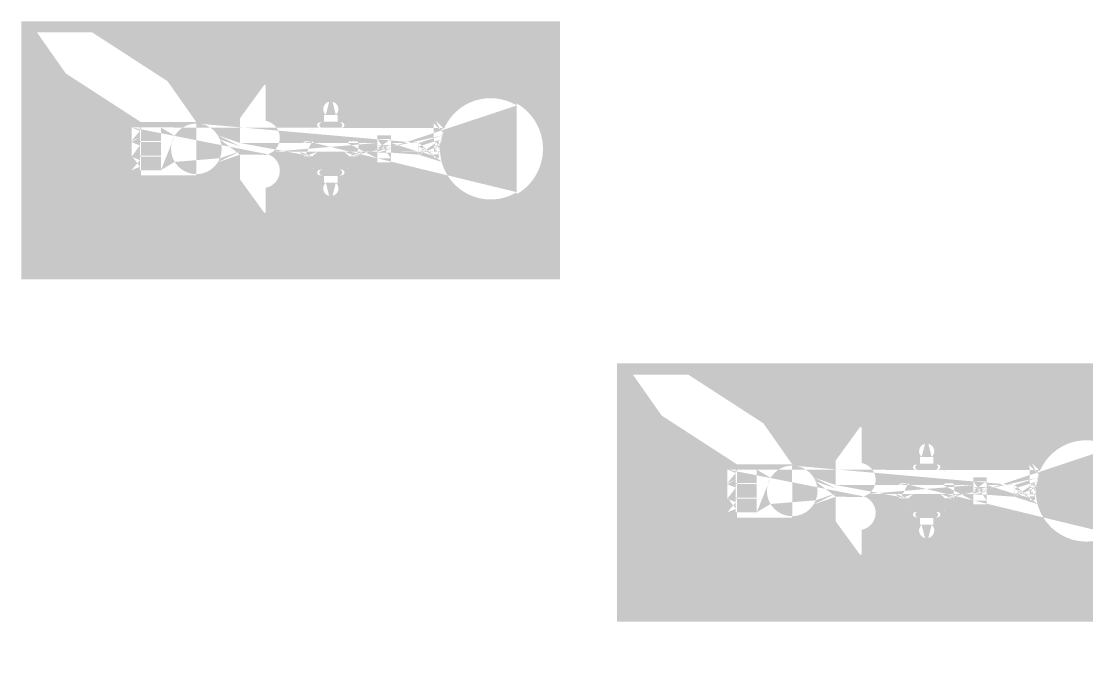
# Model space of a CAD drawing. Extents: x -331 to 300, y -77 to 474.
# Drawn here: x -330.8 to -15.4, y 78.9 to 266.8 of the extents above; entities that cross this region are included whole.
import ezdxf

# ---------------------------------------------------------------- set-up
doc = ezdxf.new("R2010")
doc.units = 0
doc.header["$LTSCALE"] = 2
doc.header["$MEASUREMENT"] = 0
for name, color, linetype in [('CALLOUTS2', 5, 'CONTINUOUS'), ('DIM', 5, 'CONTINUOUS'), ('PROFILE', 7, 'CONTINUOUS')]:
    doc.layers.add(name, color=color, linetype=linetype)
doc.styles.get("Standard").update_dxf_attribs({"font": 'arial.ttf'})

msp = doc.modelspace()

# ---------------------------------------------------------------- hatches: boundary and pattern name
at = {"layer": 'PROFILE'}
h = msp.add_hatch(color=256, dxfattribs=at)
edge = h.paths.add_edge_path(flags=16)
edge.add_arc((-211.881293, 228.845995), 0.4, 214.649489, 475.722368)
edge = h.paths.add_edge_path(flags=16)
edge.add_line((-211.983567, 228.459291), (-212.481141, 228.435217))
edge = h.paths.add_edge_path(flags=16)
edge.add_arc((-211.881293, 228.845995), 0.4, 154.404555, 175.967301)
edge = h.paths.add_edge_path(flags=16)
edge.add_arc((-212.475444, 228.505158), 0.070172, 85.343003, 265.343003)
edge = h.paths.add_edge_path(flags=16)
edge.add_line((-212.469747, 228.575098), (-212.210352, 228.618574))
edge = h.paths.add_edge_path(flags=16)
edge.add_line((-212.258884, 229.372387), (-212.054898, 229.206359))
edge = h.paths.add_edge_path(flags=16)
edge.add_line((-212.280303, 228.874126), (-212.995867, 228.933895))
edge = h.paths.add_edge_path(flags=16)
edge.add_line((-212.210352, 228.618574), (-213.060936, 228.687862))
edge = h.paths.add_edge_path(flags=16)
edge.add_line((-212.24204, 229.018801), (-212.893593, 229.320599))
edge = h.paths.add_edge_path(flags=16)
edge.add_line((-212.054898, 229.206359), (-212.828524, 229.566632))
edge = h.paths.add_edge_path(flags=16)
edge.add_line((-211.77902, 229.2327), (-212.199637, 229.499611))
edge = h.paths.add_edge_path(flags=0)
edge.add_arc((-212.229261, 229.435999), 0.070172, 65.028854, 245.028854)
edge = h.paths.add_edge_path(flags=16)
edge.add_arc((-211.252899, 228.679801), 0.25, 0, 360)
edge = h.paths.add_edge_path(flags=16)
edge.add_line((-212.893593, 229.320599), (-212.828524, 229.566632))
edge = h.paths.add_edge_path(flags=16)
edge.add_line((-213.060936, 228.687862), (-212.995867, 228.933895))
edge = h.paths.add_edge_path(flags=16)
edge.add_arc((-278.975726, 228.988342), 7.5, 0, 360)
edge = h.paths.add_edge_path(flags=0)
edge.add_arc((-239.175726, 240.73229), 2.25, 310.813198, 437.160412)
edge = h.paths.add_edge_path(flags=16)
edge.add_arc((-239.175726, 240.73229), 2.25, 102.839588, 229.186802)
edge = h.paths.add_edge_path(flags=0)
edge.add_line((-234.675726, 233.079389), (-234.675726, 235.079389))
edge = h.paths.add_edge_path(flags=0)
edge.add_line((-234.675726, 233.079389), (-233.979439, 234.719578))
edge = h.paths.add_edge_path(flags=16)
edge.add_line((-232.558609, 231.359399), (-233.979439, 234.719578))
edge = h.paths.add_edge_path(flags=0)
edge.add_line((-243.675726, 233.079389), (-244.372013, 234.719578))
edge = h.paths.add_edge_path(flags=0)
edge.add_line((-243.675726, 233.079389), (-243.675726, 235.079389))
edge = h.paths.add_edge_path(flags=16)
edge.add_line((-245.792842, 231.359399), (-244.372013, 234.719578))
edge = h.paths.add_edge_path(flags=0)
edge.add_line((-243.675726, 233.079389), (-234.675726, 233.079389))
edge = h.paths.add_edge_path(flags=16)
edge.add_line((-246.146396, 231.359399), (-245.450532, 231.359399))
edge = h.paths.add_edge_path(flags=16)
edge.add_line((-246.146396, 231.359399), (-246.146396, 231.220393))
edge = h.paths.add_edge_path(flags=16)
edge.add_line((-245.450532, 231.359399), (-245.450532, 231.220393))
edge = h.paths.add_edge_path(flags=16)
edge.add_line((-245.792842, 231.359399), (-245.792842, 231.220393))
edge = h.paths.add_edge_path(flags=16)
edge.add_line((-244.352964, 232.825998), (-243.766038, 233.000593))
edge = h.paths.add_edge_path(flags=0)
edge.add_line((-244.382683, 232.920996), (-244.352964, 232.825998))
edge = h.paths.add_edge_path(flags=0)
edge.add_line((-243.675726, 233.079389), (-243.780898, 233.048091))
edge = h.paths.add_edge_path(flags=0)
edge.add_line((-244.382683, 232.920996), (-243.795757, 233.09559))
edge = h.paths.add_edge_path(flags=0)
edge.add_line((-243.795757, 233.09559), (-243.766038, 233.000593))
edge = h.paths.add_edge_path(flags=16)
edge.add_line((-244.367804, 232.873433), (-245.265619, 232.606251))
edge = h.paths.add_edge_path(flags=16)
edge.add_line((-232.558609, 231.359399), (-232.558609, 231.220393))
edge = h.paths.add_edge_path(flags=16)
edge.add_line((-232.205055, 231.359399), (-232.205055, 231.220393))
edge = h.paths.add_edge_path(flags=16)
edge.add_line((-232.90092, 231.359399), (-232.90092, 231.220393))
edge = h.paths.add_edge_path(flags=16)
edge.add_line((-232.205055, 231.359399), (-232.90092, 231.359399))
edge = h.paths.add_edge_path(flags=0)
edge.add_line((-234.555694, 233.09559), (-234.585413, 233.000593))
edge = h.paths.add_edge_path(flags=0)
edge.add_line((-233.968768, 232.920996), (-234.555694, 233.09559))
edge = h.paths.add_edge_path(flags=0)
edge.add_line((-234.675726, 233.079389), (-234.570554, 233.048091))
edge = h.paths.add_edge_path(flags=16)
edge.add_line((-233.983648, 232.873433), (-233.085832, 232.606251))
edge = h.paths.add_edge_path(flags=0)
edge.add_line((-233.968768, 232.920996), (-233.998487, 232.825998))
edge = h.paths.add_edge_path(flags=16)
edge.add_line((-233.998487, 232.825998), (-234.585413, 233.000593))
h.paths.add_polyline_path([(-241.175726, 239.029389), (-241.175726, 237.029389), (-237.175726, 237.029389), (-237.175726, 239.029389)], flags=0)
edge = h.paths.add_edge_path(flags=0)
edge.add_arc((-242.425726, 236.004389), 0.8, 89.999995, 270.000005, ccw=False)
edge.add_line((-242.425726, 236.804389), (-235.925726, 236.804389))
edge.add_arc((-235.925726, 236.004389), 0.8, -89.999995, 89.999995, ccw=False)
edge.add_line((-235.925726, 235.204389), (-242.425726, 235.204389))
edge = h.paths.add_edge_path(flags=16)
edge.add_line((-243.675726, 235.079389), (-234.675726, 235.079389))
edge = h.paths.add_edge_path(flags=16)
edge.add_line((-243.675726, 234.979389), (-234.675726, 234.979389))
edge = h.paths.add_edge_path(flags=0)
edge.add_arc((-244.372013, 234.719578), 0.1, 0, 360)
edge = h.paths.add_edge_path(flags=16)
edge.add_line((-243.675726, 235.079389), (-244.372013, 234.719578))
edge = h.paths.add_edge_path(flags=0)
edge.add_arc((-236.585726, 236.004389), 0.8, 269.999995, 450.000005)
edge.add_line((-236.585726, 236.804389), (-241.765726, 236.804389))
edge.add_arc((-241.765726, 236.004389), 0.8, 90.000005, 269.999995)
edge.add_line((-241.765726, 235.204389), (-236.585726, 235.204389))
edge = h.paths.add_edge_path(flags=0)
edge.add_line((-239.925726, 235.204389), (-239.925726, 235.079389))
edge = h.paths.add_edge_path(flags=0)
edge.add_line((-241.675726, 235.204389), (-241.675726, 235.079389))
edge = h.paths.add_edge_path(flags=0)
edge.add_line((-236.675726, 235.204389), (-236.675726, 235.079389))
edge = h.paths.add_edge_path(flags=0)
edge.add_line((-238.425726, 235.204389), (-238.425726, 235.079389))
edge = h.paths.add_edge_path(flags=0)
edge.add_arc((-233.979439, 234.719578), 0.1, 0, 360)
edge = h.paths.add_edge_path(flags=16)
edge.add_line((-234.675726, 235.079389), (-233.979439, 234.719578))
edge = h.paths.add_edge_path(flags=0)
edge.add_line((-236.675726, 237.029389), (-236.675726, 236.804389))
edge = h.paths.add_edge_path(flags=0)
edge.add_line((-238.425726, 237.029389), (-238.425726, 236.804389))
edge = h.paths.add_edge_path(flags=0)
edge.add_line((-239.925726, 237.029389), (-239.925726, 236.804389))
edge = h.paths.add_edge_path(flags=0)
edge.add_line((-241.675726, 237.029389), (-241.675726, 236.804389))
edge = h.paths.add_edge_path(flags=0)
edge.add_line((-239.925726, 236.929389), (-241.675726, 236.929389))
edge = h.paths.add_edge_path(flags=0)
edge.add_line((-239.925726, 237.029389), (-241.675726, 237.029389))
edge = h.paths.add_edge_path(flags=0)
edge.add_line((-238.425726, 237.029389), (-236.675726, 237.029389))
edge = h.paths.add_edge_path(flags=0)
edge.add_line((-238.425726, 236.929389), (-236.675726, 236.929389))
edge = h.paths.add_edge_path(flags=16)
edge.add_line((-239.675726, 243.176031), (-238.675726, 243.176031))
edge = h.paths.add_edge_path(flags=16)
edge.add_line((-239.675726, 242.926031), (-238.675726, 242.926031))
edge = h.paths.add_edge_path(flags=0)
edge.add_line((-239.675726, 242.926031), (-239.675726, 243.176031))
edge = h.paths.add_edge_path(flags=0)
edge.add_line((-238.675726, 243.176031), (-238.675726, 242.926031))
edge = h.paths.add_edge_path(flags=16)
edge.add_arc((-239.175726, 217.244395), 2.25, 282.839588, 409.186802)
edge = h.paths.add_edge_path(flags=0)
edge.add_arc((-239.175726, 217.244395), 2.25, 130.813198, 257.160412)
edge = h.paths.add_edge_path(flags=0)
edge.add_line((-234.675726, 224.897295), (-234.675726, 222.897295))
edge = h.paths.add_edge_path(flags=0)
edge.add_line((-234.675726, 224.897295), (-233.979439, 223.257107))
edge = h.paths.add_edge_path(flags=16)
edge.add_line((-232.558609, 226.617285), (-233.979439, 223.257107))
edge = h.paths.add_edge_path(flags=0)
edge.add_line((-243.675726, 224.897295), (-244.372013, 223.257107))
edge = h.paths.add_edge_path(flags=0)
edge.add_line((-243.675726, 224.897295), (-243.675726, 222.897295))
edge = h.paths.add_edge_path(flags=16)
edge.add_line((-245.792842, 226.617285), (-244.372013, 223.257107))
edge = h.paths.add_edge_path(flags=0)
edge.add_line((-243.675726, 224.897295), (-234.675726, 224.897295))
edge = h.paths.add_edge_path(flags=16)
edge.add_line((-246.146396, 226.617285), (-245.450532, 226.617285))
edge = h.paths.add_edge_path(flags=16)
edge.add_line((-246.146396, 226.617285), (-246.146396, 226.756291))
edge = h.paths.add_edge_path(flags=16)
edge.add_line((-245.450532, 226.617285), (-245.450532, 226.756291))
edge = h.paths.add_edge_path(flags=16)
edge.add_line((-245.792842, 226.617285), (-245.792842, 226.756291))
edge = h.paths.add_edge_path(flags=16)
edge.add_line((-244.352964, 225.150686), (-243.766038, 224.976092))
edge = h.paths.add_edge_path(flags=0)
edge.add_line((-244.382683, 225.055689), (-244.352964, 225.150686))
edge = h.paths.add_edge_path(flags=0)
edge.add_line((-243.675726, 224.897295), (-243.780898, 224.928593))
edge = h.paths.add_edge_path(flags=0)
edge.add_line((-244.382683, 225.055689), (-243.795757, 224.881095))
edge = h.paths.add_edge_path(flags=0)
edge.add_line((-243.795757, 224.881095), (-243.766038, 224.976092))
edge = h.paths.add_edge_path(flags=16)
edge.add_line((-244.367804, 225.103252), (-245.265619, 225.370434))
edge = h.paths.add_edge_path(flags=16)
edge.add_line((-232.558609, 226.617285), (-232.558609, 226.756291))
edge = h.paths.add_edge_path(flags=16)
edge.add_line((-232.205055, 226.617285), (-232.205055, 226.756291))
edge = h.paths.add_edge_path(flags=16)
edge.add_line((-232.90092, 226.617285), (-232.90092, 226.756291))
edge = h.paths.add_edge_path(flags=16)
edge.add_line((-232.205055, 226.617285), (-232.90092, 226.617285))
edge = h.paths.add_edge_path(flags=0)
edge.add_line((-234.555694, 224.881095), (-234.585413, 224.976092))
edge = h.paths.add_edge_path(flags=0)
edge.add_line((-233.968768, 225.055689), (-234.555694, 224.881095))
edge = h.paths.add_edge_path(flags=0)
edge.add_line((-234.675726, 224.897295), (-234.570554, 224.928593))
edge = h.paths.add_edge_path(flags=16)
edge.add_line((-233.983648, 225.103252), (-233.085832, 225.370434))
edge = h.paths.add_edge_path(flags=0)
edge.add_line((-233.968768, 225.055689), (-233.998487, 225.150686))
edge = h.paths.add_edge_path(flags=16)
edge.add_line((-233.998487, 225.150686), (-234.585413, 224.976092))
h.paths.add_polyline_path([(-241.175726, 218.947295), (-241.175726, 220.947295), (-237.175726, 220.947295), (-237.175726, 218.947295)], flags=0)
edge = h.paths.add_edge_path(flags=0)
edge.add_arc((-242.425726, 221.972295), 0.8, 89.999995, 270.000005)
edge.add_line((-242.425726, 221.172295), (-235.925726, 221.172295))
edge.add_arc((-235.925726, 221.972295), 0.8, 270.000005, 449.999995)
edge.add_line((-235.925726, 222.772295), (-242.425726, 222.772295))
edge = h.paths.add_edge_path(flags=0)
edge.add_line((-243.675726, 222.897295), (-234.675726, 222.897295))
edge = h.paths.add_edge_path(flags=0)
edge.add_line((-243.675726, 222.997295), (-234.675726, 222.997295))
edge = h.paths.add_edge_path(flags=0)
edge.add_arc((-244.372013, 223.257107), 0.1, 0, 360)
edge = h.paths.add_edge_path(flags=0)
edge.add_line((-243.675726, 222.897295), (-244.372013, 223.257107))
edge = h.paths.add_edge_path(flags=0)
edge.add_arc((-236.585726, 221.972295), 0.8, -90.000005, 90.000005, ccw=False)
edge.add_line((-236.585726, 221.172295), (-241.765726, 221.172295))
edge.add_arc((-241.765726, 221.972295), 0.8, 90.000005, 269.999995, ccw=False)
edge.add_line((-241.765726, 222.772295), (-236.585726, 222.772295))
edge = h.paths.add_edge_path(flags=0)
edge.add_line((-239.925726, 222.772295), (-239.925726, 222.897295))
edge = h.paths.add_edge_path(flags=0)
edge.add_line((-241.675726, 222.772295), (-241.675726, 222.897295))
edge = h.paths.add_edge_path(flags=0)
edge.add_line((-236.675726, 222.772295), (-236.675726, 222.897295))
edge = h.paths.add_edge_path(flags=0)
edge.add_line((-238.425726, 222.772295), (-238.425726, 222.897295))
edge = h.paths.add_edge_path(flags=0)
edge.add_arc((-233.979439, 223.257107), 0.1, 0, 360)
edge = h.paths.add_edge_path(flags=0)
edge.add_line((-234.675726, 222.897295), (-233.979439, 223.257107))
edge = h.paths.add_edge_path(flags=0)
edge.add_line((-236.675726, 220.947295), (-236.675726, 221.172295))
edge = h.paths.add_edge_path(flags=0)
edge.add_line((-238.425726, 220.947295), (-238.425726, 221.172295))
edge = h.paths.add_edge_path(flags=0)
edge.add_line((-239.925726, 220.947295), (-239.925726, 221.172295))
edge = h.paths.add_edge_path(flags=0)
edge.add_line((-241.675726, 220.947295), (-241.675726, 221.172295))
edge = h.paths.add_edge_path(flags=0)
edge.add_line((-239.925726, 221.047295), (-241.675726, 221.047295))
edge = h.paths.add_edge_path(flags=0)
edge.add_line((-239.925726, 220.947295), (-241.675726, 220.947295))
edge = h.paths.add_edge_path(flags=0)
edge.add_line((-238.425726, 220.947295), (-236.675726, 220.947295))
edge = h.paths.add_edge_path(flags=0)
edge.add_line((-238.425726, 221.047295), (-236.675726, 221.047295))
edge = h.paths.add_edge_path(flags=16)
edge.add_line((-239.675726, 214.800654), (-238.675726, 214.800654))
edge = h.paths.add_edge_path(flags=16)
edge.add_line((-239.675726, 215.050654), (-238.675726, 215.050654))
edge = h.paths.add_edge_path(flags=0)
edge.add_line((-239.675726, 215.050654), (-239.675726, 214.800654))
edge = h.paths.add_edge_path(flags=0)
edge.add_line((-238.675726, 214.800654), (-238.675726, 215.050654))
h.paths.add_polyline_path([(-330.796016, 266.750476), (-171.290119, 266.750476), (-171.290119, 190.29982), (-330.796016, 190.29982)])
edge = h.paths.add_edge_path(flags=16)
edge.add_line((-184.123627, 242.411736), (-184.123627, 215.564949))
edge.add_arc((-191.873627, 228.988342), 15.5, 300, 420)
h.paths.add_polyline_path([(-207.123627, 231.109663), (-207.723627, 231.109663), (-207.723627, 230.119713), (-207.123627, 230.119713)], flags=0)
h.paths.add_polyline_path([(-207.123627, 228.104459), (-208.623627, 228.104459), (-208.623627, 226.336692), (-207.123627, 226.336692)], flags=0)
h.paths.add_polyline_path([(-221.373627, 232.988342), (-225.373627, 232.988342), (-225.373627, 224.988342), (-221.373627, 224.988342)], flags=0)
h.paths.add_polyline_path([(-258.829552, 247.987042), (-258.425184, 247.692956), (-258.425184, 210.283728), (-258.829552, 209.989642), (-266.067152, 219.941342), (-266.067152, 238.035342)], flags=16)
h.paths.add_polyline_path([(-289.475726, 235.318469), (-295.673627, 235.318469), (-295.673627, 231.318469), (-289.475726, 231.318469)], flags=0)
h.paths.add_polyline_path([(-289.475726, 222.658215), (-289.475726, 226.658215), (-295.673627, 226.658215), (-295.673627, 222.658215)], flags=0)
h.paths.add_polyline_path([(-289.475726, 230.988342), (-289.475726, 226.988342), (-295.673627, 226.988342), (-295.673627, 230.988342)], flags=16)
h.paths.add_polyline_path([(-295.366682, 236.880639), (-278.995432, 236.880639), (-287.506458, 249.008212), (-309.770332, 263.43806), (-326.141581, 263.43806), (-317.630555, 251.310488)], flags=16)
h.paths.add_polyline_path([(-295.366682, 221.096045), (-278.995432, 221.096045), (-287.506458, 208.968473), (-309.770332, 194.538625), (-326.141581, 194.538625), (-317.630555, 206.666197)], flags=16)
h.paths.add_polyline_path([(-295.366682, 221.096045), (-278.995432, 221.096045), (-287.506458, 208.968473), (-309.770332, 194.538625), (-326.141581, 194.538625), (-317.630555, 206.666197)], flags=0)
edge = h.paths.add_edge_path(flags=16)
edge.add_arc((-191.873627, 228.988342), 15, 58.891077, 156.839259)
edge.add_line((-206.840257, 229.988342), (-206.840257, 227.988342))
edge.add_line((-221.373627, 228.122317), (-213.254019, 228.122317))
edge.add_line((-221.373627, 230.720393), (-213.154019, 230.720393))
edge.add_line((-278.975726, 236.488342), (-278.995432, 236.880639))
edge.add_line((-278.975726, 221.488342), (-278.995432, 221.096045))
edge.add_line((-295.366682, 221.096045), (-295.366682, 222.658215))
edge.add_line((-295.366682, 236.880639), (-295.366682, 235.318469))
edge.add_line((-205.916479, 235.139798), (-206.623586, 234.432692))
edge.add_line((-208.037799, 237.261119), (-208.744906, 236.554012))
edge.add_line((-208.037799, 237.261119), (-205.664703, 234.888023))
edge.add_line((-207.123627, 229.988342), (-207.123627, 231.600671))
edge.add_line((-207.123627, 230.543977), (-207.723627, 230.543977))
edge.add_line((-206.840257, 227.988342), (-207.123627, 227.988342))
edge.add_line((-206.840257, 229.988342), (-207.972498, 229.988342))
edge.add_line((-207.972498, 229.988342), (-207.972498, 228.104459))
edge.add_line((-208.623627, 229.872226), (-208.623627, 231.120539))
edge.add_line((-207.723627, 230.579333), (-208.623627, 230.579333))
edge.add_line((-207.972498, 229.872226), (-208.623627, 229.872226))
edge.add_line((-207.123627, 227.397352), (-208.623627, 227.397352))
edge.add_line((-208.744906, 236.554012), (-206.058033, 233.867139))
edge.add_arc((-191.873627, 228.988342), 15, 156.839259, 176.177446)
edge.add_line((-213.254019, 227.256291), (-213.154019, 227.256291))
edge.add_line((-213.154019, 230.720393), (-213.154019, 227.256291))
edge.add_line((-213.254019, 230.720393), (-213.254019, 227.256291))
edge.add_line((-221.373627, 227.854368), (-225.373627, 227.854368))
edge.add_line((-221.373627, 228.854368), (-225.373627, 228.854368))
edge.add_line((-221.373627, 230.122317), (-225.373627, 230.122317))
edge.add_line((-221.373627, 229.122317), (-225.373627, 229.122317))
edge.add_line((-221.373627, 231.854368), (-225.373627, 231.854368))
edge.add_line((-221.373627, 226.122317), (-225.373627, 226.122317))
edge.add_line((-234.271304, 230.720393), (-233.693954, 231.220393))
edge.add_line((-231.423264, 231.220393), (-233.693954, 231.220393))
edge.add_line((-230.845913, 230.720393), (-231.423264, 231.220393))
edge.add_line((-231.423264, 226.756291), (-233.693954, 226.756291))
edge.add_line((-229.845913, 228.122317), (-231.423264, 226.756291))
edge.add_line((-235.271304, 228.122317), (-233.693954, 226.756291))
edge.add_line((-206.355558, 232.896501), (-213.154019, 230.720393))
edge.add_line((-206.355558, 225.080184), (-213.154019, 227.256291))
edge.add_line((-206.614659, 231.763586), (-213.154019, 229.670414))
edge.add_line((-208.623627, 226.856146), (-213.154019, 228.306271))
edge.add_arc((-191.873627, 228.988342), 15, 183.822554, 301.108923)
edge.add_line((-244.080147, 230.720393), (-244.657497, 231.220393))
edge.add_line((-247.505538, 230.720393), (-246.928188, 231.220393))
edge.add_line((-246.928188, 231.220393), (-244.657497, 231.220393))
edge.add_line((-246.928188, 226.756291), (-244.657497, 226.756291))
edge.add_line((-248.505538, 228.122317), (-246.928188, 226.756291))
edge.add_line((-243.080147, 228.122317), (-244.657497, 226.756291))
edge.add_line((-266.067152, 230.720393), (-266.067152, 227.256291))
edge.add_arc((-259.403201, 232.236355), 5.13, 280.990527, 439.009473)
edge.add_arc((-259.403201, 222.492317), 5.13, 280.990527, 431.75223)
edge.add_line((-298.173627, 235.318469), (-295.673627, 234.282935))
edge.add_line((-298.173627, 231.318469), (-295.673627, 232.354003))
edge.add_line((-298.173627, 230.988342), (-295.673627, 229.952808))
edge.add_line((-298.173627, 226.658215), (-298.173627, 222.658215))
edge.add_line((-298.173627, 226.658215), (-295.673627, 225.622681))
edge.add_line((-298.173627, 222.658215), (-295.673627, 223.693749))
edge.add_line((-298.173627, 226.988342), (-295.673627, 228.023876))
edge.add_line((-298.173627, 226.988342), (-298.173627, 230.988342))
edge.add_line((-298.173627, 231.318469), (-298.173627, 235.318469))
edge.add_line((-289.475726, 235.318469), (-285.398778, 232.860603))
edge.add_line((-289.475726, 222.658215), (-285.398778, 225.116082))
edge.add_line((-272.012433, 226.202207), (-266.067152, 228.256291))
edge.add_line((-272.631437, 224.988342), (-266.067152, 227.256291))
edge.add_line((-272.012433, 231.774477), (-266.067152, 229.720393))
edge.add_line((-272.631437, 232.988342), (-266.067152, 230.720393))
edge.add_line((-254.502308, 230.720393), (-225.373627, 230.720393))
edge.add_line((-256.338631, 228.122317), (-225.373627, 228.122317))
h = msp.add_hatch(color=256, dxfattribs=at)
edge = h.paths.add_edge_path(flags=16)
edge.add_arc((-35.507666, 127.53409), 0.4, 214.649489, 475.722368)
edge = h.paths.add_edge_path(flags=16)
edge.add_line((-35.609939, 127.147386), (-36.107514, 127.123312))
edge = h.paths.add_edge_path(flags=16)
edge.add_arc((-35.507666, 127.53409), 0.4, 154.404555, 175.967301)
edge = h.paths.add_edge_path(flags=16)
edge.add_arc((-36.101817, 127.193253), 0.070172, 85.343003, 265.343003)
edge = h.paths.add_edge_path(flags=16)
edge.add_line((-36.096119, 127.263193), (-35.836724, 127.306669))
edge = h.paths.add_edge_path(flags=16)
edge.add_line((-35.885257, 128.060482), (-35.68127, 127.894454))
edge = h.paths.add_edge_path(flags=16)
edge.add_line((-35.906676, 127.562221), (-36.622239, 127.62199))
edge = h.paths.add_edge_path(flags=16)
edge.add_line((-35.836724, 127.306669), (-36.687309, 127.375957))
edge = h.paths.add_edge_path(flags=16)
edge.add_line((-35.868413, 127.706896), (-36.519966, 128.008694))
edge = h.paths.add_edge_path(flags=16)
edge.add_line((-35.68127, 127.894454), (-36.454897, 128.254727))
edge = h.paths.add_edge_path(flags=16)
edge.add_line((-35.405393, 127.920795), (-35.826009, 128.187706))
edge = h.paths.add_edge_path(flags=0)
edge.add_arc((-35.855633, 128.124094), 0.070172, 65.028854, 245.028854)
edge = h.paths.add_edge_path(flags=16)
edge.add_arc((-34.879272, 127.367896), 0.25, 0, 360)
edge = h.paths.add_edge_path(flags=16)
edge.add_line((-36.519966, 128.008694), (-36.454897, 128.254727))
edge = h.paths.add_edge_path(flags=16)
edge.add_line((-36.687309, 127.375957), (-36.622239, 127.62199))
edge = h.paths.add_edge_path(flags=16)
edge.add_arc((-102.602098, 127.676437), 7.5, 0, 360)
edge = h.paths.add_edge_path(flags=0)
edge.add_arc((-62.802098, 139.420385), 2.25, 310.813198, 437.160412)
edge = h.paths.add_edge_path(flags=16)
edge.add_arc((-62.802098, 139.420385), 2.25, 102.839588, 229.186802)
edge = h.paths.add_edge_path(flags=0)
edge.add_line((-58.302098, 131.767484), (-58.302098, 133.767484))
edge = h.paths.add_edge_path(flags=0)
edge.add_line((-58.302098, 131.767484), (-57.605811, 133.407673))
edge = h.paths.add_edge_path(flags=16)
edge.add_line((-56.184981, 130.047494), (-57.605811, 133.407673))
edge = h.paths.add_edge_path(flags=0)
edge.add_line((-67.302098, 131.767484), (-67.998385, 133.407673))
edge = h.paths.add_edge_path(flags=0)
edge.add_line((-67.302098, 131.767484), (-67.302098, 133.767484))
edge = h.paths.add_edge_path(flags=16)
edge.add_line((-69.419215, 130.047494), (-67.998385, 133.407673))
edge = h.paths.add_edge_path(flags=0)
edge.add_line((-67.302098, 131.767484), (-58.302098, 131.767484))
edge = h.paths.add_edge_path(flags=16)
edge.add_line((-69.772768, 130.047494), (-69.076904, 130.047494))
edge = h.paths.add_edge_path(flags=16)
edge.add_line((-69.772768, 130.047494), (-69.772768, 129.908488))
edge = h.paths.add_edge_path(flags=16)
edge.add_line((-69.076904, 130.047494), (-69.076904, 129.908488))
edge = h.paths.add_edge_path(flags=16)
edge.add_line((-69.419215, 130.047494), (-69.419215, 129.908488))
edge = h.paths.add_edge_path(flags=16)
edge.add_line((-67.979337, 131.514093), (-67.392411, 131.688688))
edge = h.paths.add_edge_path(flags=0)
edge.add_line((-68.009056, 131.609091), (-67.979337, 131.514093))
edge = h.paths.add_edge_path(flags=0)
edge.add_line((-67.302098, 131.767484), (-67.40727, 131.736186))
edge = h.paths.add_edge_path(flags=0)
edge.add_line((-68.009056, 131.609091), (-67.422129, 131.783685))
edge = h.paths.add_edge_path(flags=0)
edge.add_line((-67.422129, 131.783685), (-67.392411, 131.688688))
edge = h.paths.add_edge_path(flags=16)
edge.add_line((-67.994176, 131.561528), (-68.891992, 131.294346))
edge = h.paths.add_edge_path(flags=16)
edge.add_line((-56.184981, 130.047494), (-56.184981, 129.908488))
edge = h.paths.add_edge_path(flags=16)
edge.add_line((-55.831428, 130.047494), (-55.831428, 129.908488))
edge = h.paths.add_edge_path(flags=16)
edge.add_line((-56.527292, 130.047494), (-56.527292, 129.908488))
edge = h.paths.add_edge_path(flags=16)
edge.add_line((-55.831428, 130.047494), (-56.527292, 130.047494))
edge = h.paths.add_edge_path(flags=0)
edge.add_line((-58.182067, 131.783685), (-58.211786, 131.688688))
edge = h.paths.add_edge_path(flags=0)
edge.add_line((-57.595141, 131.609091), (-58.182067, 131.783685))
edge = h.paths.add_edge_path(flags=0)
edge.add_line((-58.302098, 131.767484), (-58.196926, 131.736186))
edge = h.paths.add_edge_path(flags=16)
edge.add_line((-57.61002, 131.561528), (-56.712205, 131.294346))
edge = h.paths.add_edge_path(flags=0)
edge.add_line((-57.595141, 131.609091), (-57.62486, 131.514093))
edge = h.paths.add_edge_path(flags=16)
edge.add_line((-57.62486, 131.514093), (-58.211786, 131.688688))
h.paths.add_polyline_path([(-64.802098, 137.717484), (-64.802098, 135.717484), (-60.802098, 135.717484), (-60.802098, 137.717484)], flags=0)
edge = h.paths.add_edge_path(flags=0)
edge.add_arc((-66.052098, 134.692484), 0.8, 89.999995, 270.000005, ccw=False)
edge.add_line((-66.052098, 135.492484), (-59.552098, 135.492484))
edge.add_arc((-59.552098, 134.692484), 0.8, -89.999995, 89.999995, ccw=False)
edge.add_line((-59.552098, 133.892484), (-66.052098, 133.892484))
edge = h.paths.add_edge_path(flags=16)
edge.add_line((-67.302098, 133.767484), (-58.302098, 133.767484))
edge = h.paths.add_edge_path(flags=16)
edge.add_line((-67.302098, 133.667484), (-58.302098, 133.667484))
edge = h.paths.add_edge_path(flags=0)
edge.add_arc((-67.998385, 133.407673), 0.1, 0, 360)
edge = h.paths.add_edge_path(flags=16)
edge.add_line((-67.302098, 133.767484), (-67.998385, 133.407673))
edge = h.paths.add_edge_path(flags=0)
edge.add_arc((-60.212098, 134.692484), 0.8, 269.999995, 450.000005)
edge.add_line((-60.212098, 135.492484), (-65.392098, 135.492484))
edge.add_arc((-65.392098, 134.692484), 0.8, 90.000005, 269.999995)
edge.add_line((-65.392098, 133.892484), (-60.212098, 133.892484))
edge = h.paths.add_edge_path(flags=0)
edge.add_line((-63.552098, 133.892484), (-63.552098, 133.767484))
edge = h.paths.add_edge_path(flags=0)
edge.add_line((-65.302098, 133.892484), (-65.302098, 133.767484))
edge = h.paths.add_edge_path(flags=0)
edge.add_line((-60.302098, 133.892484), (-60.302098, 133.767484))
edge = h.paths.add_edge_path(flags=0)
edge.add_line((-62.052098, 133.892484), (-62.052098, 133.767484))
edge = h.paths.add_edge_path(flags=0)
edge.add_arc((-57.605811, 133.407673), 0.1, 0, 360)
edge = h.paths.add_edge_path(flags=16)
edge.add_line((-58.302098, 133.767484), (-57.605811, 133.407673))
edge = h.paths.add_edge_path(flags=0)
edge.add_line((-60.302098, 135.717484), (-60.302098, 135.492484))
edge = h.paths.add_edge_path(flags=0)
edge.add_line((-62.052098, 135.717484), (-62.052098, 135.492484))
edge = h.paths.add_edge_path(flags=0)
edge.add_line((-63.552098, 135.717484), (-63.552098, 135.492484))
edge = h.paths.add_edge_path(flags=0)
edge.add_line((-65.302098, 135.717484), (-65.302098, 135.492484))
edge = h.paths.add_edge_path(flags=0)
edge.add_line((-63.552098, 135.617484), (-65.302098, 135.617484))
edge = h.paths.add_edge_path(flags=0)
edge.add_line((-63.552098, 135.717484), (-65.302098, 135.717484))
edge = h.paths.add_edge_path(flags=0)
edge.add_line((-62.052098, 135.717484), (-60.302098, 135.717484))
edge = h.paths.add_edge_path(flags=0)
edge.add_line((-62.052098, 135.617484), (-60.302098, 135.617484))
edge = h.paths.add_edge_path(flags=16)
edge.add_line((-63.302098, 141.864126), (-62.302098, 141.864126))
edge = h.paths.add_edge_path(flags=16)
edge.add_line((-63.302098, 141.614126), (-62.302098, 141.614126))
edge = h.paths.add_edge_path(flags=0)
edge.add_line((-63.302098, 141.614126), (-63.302098, 141.864126))
edge = h.paths.add_edge_path(flags=0)
edge.add_line((-62.302098, 141.864126), (-62.302098, 141.614126))
edge = h.paths.add_edge_path(flags=16)
edge.add_arc((-62.802098, 115.93249), 2.25, 282.839588, 409.186802)
edge = h.paths.add_edge_path(flags=0)
edge.add_arc((-62.802098, 115.93249), 2.25, 130.813198, 257.160412)
edge = h.paths.add_edge_path(flags=0)
edge.add_line((-58.302098, 123.58539), (-58.302098, 121.58539))
edge = h.paths.add_edge_path(flags=0)
edge.add_line((-58.302098, 123.58539), (-57.605811, 121.945202))
edge = h.paths.add_edge_path(flags=16)
edge.add_line((-56.184981, 125.30538), (-57.605811, 121.945202))
edge = h.paths.add_edge_path(flags=0)
edge.add_line((-67.302098, 123.58539), (-67.998385, 121.945202))
edge = h.paths.add_edge_path(flags=0)
edge.add_line((-67.302098, 123.58539), (-67.302098, 121.58539))
edge = h.paths.add_edge_path(flags=16)
edge.add_line((-69.419215, 125.30538), (-67.998385, 121.945202))
edge = h.paths.add_edge_path(flags=0)
edge.add_line((-67.302098, 123.58539), (-58.302098, 123.58539))
edge = h.paths.add_edge_path(flags=16)
edge.add_line((-69.772768, 125.30538), (-69.076904, 125.30538))
edge = h.paths.add_edge_path(flags=16)
edge.add_line((-69.772768, 125.30538), (-69.772768, 125.444387))
edge = h.paths.add_edge_path(flags=16)
edge.add_line((-69.076904, 125.30538), (-69.076904, 125.444387))
edge = h.paths.add_edge_path(flags=16)
edge.add_line((-69.419215, 125.30538), (-69.419215, 125.444387))
edge = h.paths.add_edge_path(flags=16)
edge.add_line((-67.979337, 123.838781), (-67.392411, 123.664187))
edge = h.paths.add_edge_path(flags=0)
edge.add_line((-68.009056, 123.743784), (-67.979337, 123.838781))
edge = h.paths.add_edge_path(flags=0)
edge.add_line((-67.302098, 123.58539), (-67.40727, 123.616688))
edge = h.paths.add_edge_path(flags=0)
edge.add_line((-68.009056, 123.743784), (-67.422129, 123.56919))
edge = h.paths.add_edge_path(flags=0)
edge.add_line((-67.422129, 123.56919), (-67.392411, 123.664187))
edge = h.paths.add_edge_path(flags=16)
edge.add_line((-67.994176, 123.791347), (-68.891992, 124.058529))
edge = h.paths.add_edge_path(flags=16)
edge.add_line((-56.184981, 125.30538), (-56.184981, 125.444387))
edge = h.paths.add_edge_path(flags=16)
edge.add_line((-55.831428, 125.30538), (-55.831428, 125.444387))
edge = h.paths.add_edge_path(flags=16)
edge.add_line((-56.527292, 125.30538), (-56.527292, 125.444387))
edge = h.paths.add_edge_path(flags=16)
edge.add_line((-55.831428, 125.30538), (-56.527292, 125.30538))
edge = h.paths.add_edge_path(flags=0)
edge.add_line((-58.182067, 123.56919), (-58.211786, 123.664187))
edge = h.paths.add_edge_path(flags=0)
edge.add_line((-57.595141, 123.743784), (-58.182067, 123.56919))
edge = h.paths.add_edge_path(flags=0)
edge.add_line((-58.302098, 123.58539), (-58.196926, 123.616688))
edge = h.paths.add_edge_path(flags=16)
edge.add_line((-57.61002, 123.791347), (-56.712205, 124.058529))
edge = h.paths.add_edge_path(flags=0)
edge.add_line((-57.595141, 123.743784), (-57.62486, 123.838781))
edge = h.paths.add_edge_path(flags=16)
edge.add_line((-57.62486, 123.838781), (-58.211786, 123.664187))
h.paths.add_polyline_path([(-64.802098, 117.63539), (-64.802098, 119.63539), (-60.802098, 119.63539), (-60.802098, 117.63539)], flags=0)
edge = h.paths.add_edge_path(flags=0)
edge.add_arc((-66.052098, 120.66039), 0.8, 89.999995, 270.000005)
edge.add_line((-66.052098, 119.86039), (-59.552098, 119.86039))
edge.add_arc((-59.552098, 120.66039), 0.8, 270.000005, 449.999995)
edge.add_line((-59.552098, 121.46039), (-66.052098, 121.46039))
edge = h.paths.add_edge_path(flags=0)
edge.add_line((-67.302098, 121.58539), (-58.302098, 121.58539))
edge = h.paths.add_edge_path(flags=0)
edge.add_line((-67.302098, 121.68539), (-58.302098, 121.68539))
edge = h.paths.add_edge_path(flags=0)
edge.add_arc((-67.998385, 121.945202), 0.1, 0, 360)
edge = h.paths.add_edge_path(flags=0)
edge.add_line((-67.302098, 121.58539), (-67.998385, 121.945202))
edge = h.paths.add_edge_path(flags=0)
edge.add_arc((-60.212098, 120.66039), 0.8, -90.000005, 90.000005, ccw=False)
edge.add_line((-60.212098, 119.86039), (-65.392098, 119.86039))
edge.add_arc((-65.392098, 120.66039), 0.8, 90.000005, 269.999995, ccw=False)
edge.add_line((-65.392098, 121.46039), (-60.212098, 121.46039))
edge = h.paths.add_edge_path(flags=0)
edge.add_line((-63.552098, 121.46039), (-63.552098, 121.58539))
edge = h.paths.add_edge_path(flags=0)
edge.add_line((-65.302098, 121.46039), (-65.302098, 121.58539))
edge = h.paths.add_edge_path(flags=0)
edge.add_line((-60.302098, 121.46039), (-60.302098, 121.58539))
edge = h.paths.add_edge_path(flags=0)
edge.add_line((-62.052098, 121.46039), (-62.052098, 121.58539))
edge = h.paths.add_edge_path(flags=0)
edge.add_arc((-57.605811, 121.945202), 0.1, 0, 360)
edge = h.paths.add_edge_path(flags=0)
edge.add_line((-58.302098, 121.58539), (-57.605811, 121.945202))
edge = h.paths.add_edge_path(flags=0)
edge.add_line((-60.302098, 119.63539), (-60.302098, 119.86039))
edge = h.paths.add_edge_path(flags=0)
edge.add_line((-62.052098, 119.63539), (-62.052098, 119.86039))
edge = h.paths.add_edge_path(flags=0)
edge.add_line((-63.552098, 119.63539), (-63.552098, 119.86039))
edge = h.paths.add_edge_path(flags=0)
edge.add_line((-65.302098, 119.63539), (-65.302098, 119.86039))
edge = h.paths.add_edge_path(flags=0)
edge.add_line((-63.552098, 119.73539), (-65.302098, 119.73539))
edge = h.paths.add_edge_path(flags=0)
edge.add_line((-63.552098, 119.63539), (-65.302098, 119.63539))
edge = h.paths.add_edge_path(flags=0)
edge.add_line((-62.052098, 119.63539), (-60.302098, 119.63539))
edge = h.paths.add_edge_path(flags=0)
edge.add_line((-62.052098, 119.73539), (-60.302098, 119.73539))
edge = h.paths.add_edge_path(flags=16)
edge.add_line((-63.302098, 113.488749), (-62.302098, 113.488749))
edge = h.paths.add_edge_path(flags=16)
edge.add_line((-63.302098, 113.738749), (-62.302098, 113.738749))
edge = h.paths.add_edge_path(flags=0)
edge.add_line((-63.302098, 113.738749), (-63.302098, 113.488749))
edge = h.paths.add_edge_path(flags=0)
edge.add_line((-62.302098, 113.488749), (-62.302098, 113.738749))
h.paths.add_polyline_path([(-154.422388, 165.438571), (5.083508, 165.438571), (5.083508, 88.987915), (-154.422388, 88.987915)])
edge = h.paths.add_edge_path(flags=16)
edge.add_line((-7.75, 141.099831), (-7.75, 114.253044))
edge.add_arc((-15.5, 127.676437), 15.5, 300, 420)
h.paths.add_polyline_path([(-30.75, 129.797758), (-31.35, 129.797758), (-31.35, 128.807808), (-30.75, 128.807808)], flags=0)
h.paths.add_polyline_path([(-30.75, 126.792554), (-32.25, 126.792554), (-32.25, 125.024787), (-30.75, 125.024787)], flags=0)
h.paths.add_polyline_path([(-45, 131.676437), (-49, 131.676437), (-49, 123.676437), (-45, 123.676437)], flags=0)
h.paths.add_polyline_path([(-82.455924, 146.675137), (-82.051556, 146.381051), (-82.051556, 108.971823), (-82.455924, 108.677737), (-89.693524, 118.629437), (-89.693524, 136.723437)], flags=16)
h.paths.add_polyline_path([(-113.102098, 134.006564), (-119.3, 134.006564), (-119.3, 130.006564), (-113.102098, 130.006564)], flags=0)
h.paths.add_polyline_path([(-113.102098, 121.34631), (-113.102098, 125.34631), (-119.3, 125.34631), (-119.3, 121.34631)], flags=0)
h.paths.add_polyline_path([(-113.102098, 129.676437), (-113.102098, 125.676437), (-119.3, 125.676437), (-119.3, 129.676437)], flags=16)
h.paths.add_polyline_path([(-118.993054, 135.568735), (-102.621804, 135.568735), (-111.132831, 147.696307), (-133.396704, 162.126155), (-149.767954, 162.126155), (-141.256928, 149.998583)], flags=16)
h.paths.add_polyline_path([(-118.993054, 119.78414), (-102.621804, 119.78414), (-111.132831, 107.656568), (-133.396704, 93.22672), (-149.767954, 93.22672), (-141.256928, 105.354292)], flags=16)
h.paths.add_polyline_path([(-118.993054, 119.78414), (-102.621804, 119.78414), (-111.132831, 107.656568), (-133.396704, 93.22672), (-149.767954, 93.22672), (-141.256928, 105.354292)], flags=0)
edge = h.paths.add_edge_path(flags=16)
edge.add_arc((-15.5, 127.676437), 15, 58.891077, 156.839259)
edge.add_line((-30.46663, 128.676437), (-30.46663, 126.676437))
edge.add_line((-45, 126.810412), (-36.880391, 126.810412))
edge.add_line((-45, 129.408488), (-36.780391, 129.408488))
edge.add_line((-102.602098, 135.176437), (-102.621804, 135.568735))
edge.add_line((-102.602098, 120.176437), (-102.621804, 119.78414))
edge.add_line((-118.993054, 119.78414), (-118.993054, 121.34631))
edge.add_line((-118.993054, 135.568735), (-118.993054, 134.006564))
edge.add_line((-29.542851, 133.827893), (-30.249958, 133.120787))
edge.add_line((-31.664172, 135.949214), (-32.371278, 135.242107))
edge.add_line((-31.664172, 135.949214), (-29.291076, 133.576118))
edge.add_line((-30.75, 128.676437), (-30.75, 130.288766))
edge.add_line((-30.75, 129.232072), (-31.35, 129.232072))
edge.add_line((-30.46663, 126.676437), (-30.75, 126.676437))
edge.add_line((-30.46663, 128.676437), (-31.598871, 128.676437))
edge.add_line((-31.598871, 128.676437), (-31.598871, 126.792554))
edge.add_line((-32.25, 128.560321), (-32.25, 129.808634))
edge.add_line((-31.35, 129.267428), (-32.25, 129.267428))
edge.add_line((-31.598871, 128.560321), (-32.25, 128.560321))
edge.add_line((-30.75, 126.085447), (-32.25, 126.085447))
edge.add_line((-32.371278, 135.242107), (-29.684405, 132.555234))
edge.add_arc((-15.5, 127.676437), 15, 156.839259, 176.177446)
edge.add_line((-36.880391, 125.944387), (-36.780391, 125.944387))
edge.add_line((-36.780391, 129.408488), (-36.780391, 125.944387))
edge.add_line((-36.880391, 129.408488), (-36.880391, 125.944387))
edge.add_line((-45, 126.542463), (-49, 126.542463))
edge.add_line((-45, 127.542463), (-49, 127.542463))
edge.add_line((-45, 128.810412), (-49, 128.810412))
edge.add_line((-45, 127.810412), (-49, 127.810412))
edge.add_line((-45, 130.542463), (-49, 130.542463))
edge.add_line((-45, 124.810412), (-49, 124.810412))
edge.add_line((-57.897677, 129.408488), (-57.320327, 129.908488))
edge.add_line((-55.049636, 129.908488), (-57.320327, 129.908488))
edge.add_line((-54.472286, 129.408488), (-55.049636, 129.908488))
edge.add_line((-55.049636, 125.444387), (-57.320327, 125.444387))
edge.add_line((-53.472286, 126.810412), (-55.049636, 125.444387))
edge.add_line((-58.897677, 126.810412), (-57.320327, 125.444387))
edge.add_line((-29.98193, 131.584596), (-36.780391, 129.408488))
edge.add_line((-29.98193, 123.768279), (-36.780391, 125.944387))
edge.add_line((-30.241032, 130.451681), (-36.780391, 128.358509))
edge.add_line((-32.25, 125.544241), (-36.780391, 126.994366))
edge.add_arc((-15.5, 127.676437), 15, 183.822554, 301.108923)
edge.add_line((-67.70652, 129.408488), (-68.28387, 129.908488))
edge.add_line((-71.13191, 129.408488), (-70.55456, 129.908488))
edge.add_line((-70.55456, 129.908488), (-68.28387, 129.908488))
edge.add_line((-70.55456, 125.444387), (-68.28387, 125.444387))
edge.add_line((-72.13191, 126.810412), (-70.55456, 125.444387))
edge.add_line((-66.70652, 126.810412), (-68.28387, 125.444387))
edge.add_line((-89.693524, 129.408488), (-89.693524, 125.944387))
edge.add_arc((-83.029574, 130.92445), 5.13, 280.990527, 439.009473)
edge.add_arc((-83.029574, 121.180412), 5.13, 280.990527, 431.75223)
edge.add_line((-121.8, 134.006564), (-119.3, 132.97103))
edge.add_line((-121.8, 130.006564), (-119.3, 131.042098))
edge.add_line((-121.8, 129.676437), (-119.3, 128.640903))
edge.add_line((-121.8, 125.34631), (-121.8, 121.34631))
edge.add_line((-121.8, 125.34631), (-119.3, 124.310776))
edge.add_line((-121.8, 121.34631), (-119.3, 122.381844))
edge.add_line((-121.8, 125.676437), (-119.3, 126.711971))
edge.add_line((-121.8, 125.676437), (-121.8, 129.676437))
edge.add_line((-121.8, 130.006564), (-121.8, 134.006564))
edge.add_line((-113.102098, 134.006564), (-109.02515, 131.548698))
edge.add_line((-113.102098, 121.34631), (-109.02515, 123.804177))
edge.add_line((-95.638805, 124.890302), (-89.693524, 126.944387))
edge.add_line((-96.257809, 123.676437), (-89.693524, 125.944387))
edge.add_line((-95.638805, 130.462572), (-89.693524, 128.408488))
edge.add_line((-96.257809, 131.676437), (-89.693524, 129.408488))
edge.add_line((-78.12868, 129.408488), (-49, 129.408488))
edge.add_line((-79.965004, 126.810412), (-49, 126.810412))

# ---------------------------------------------------------------- texts
at = {"layer": 'CALLOUTS2', "insert": (-216.023692, 199.432519), "char_height": 1.8, "attachment_point": 4}
msp.add_mtext('\\A1;', dxfattribs=at)
at = {"layer": 'DIM', "attachment_point": 6}
for insert, char_height in [((-111.264041, 218.615368), 4.32), ((-117.80679, 213.154119), 4.32), ((-115.874401, 78.87393), 1.8)]:
    msp.add_mtext('\\A1;', dxfattribs=dict(at, insert=insert, char_height=char_height))

doc.saveas('drawing.dxf')
